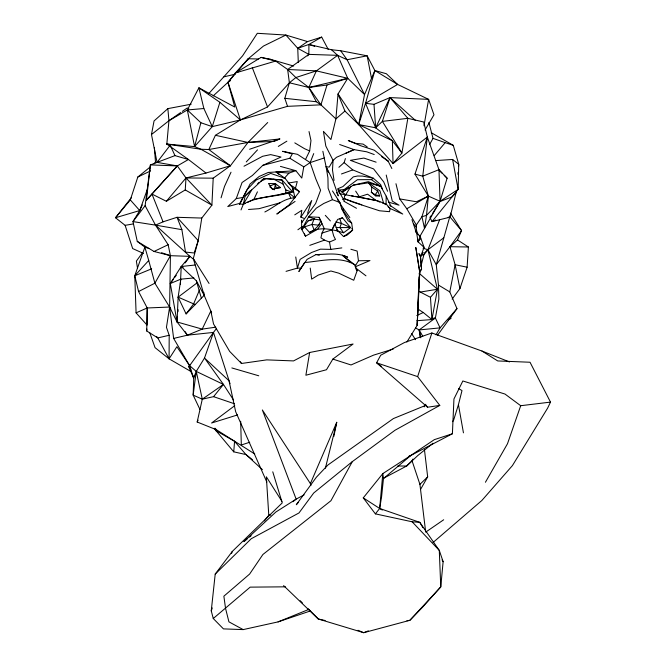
<?xml version="1.0" encoding="UTF-8"?>
<svg xmlns="http://www.w3.org/2000/svg" width="666" height="666" viewBox="0 0 666 666"><rect width="100%" height="100%" fill="white"/><g stroke="black" fill="none" stroke-linecap="round" stroke-linejoin="round"><path stroke-width="1" d="M320.771 220.546L318.831 225.191L311.929 224.459L304.495 226.915L301.765 229.479L308.633 216.783L319.089 217.316L321.903 223.476L317.441 229.32L305.486 236.197L301.765 229.479L301.54 220.13L302.073 222.086M191.275 371.695L169.081 358.832L169.189 335.273L166.45 327.322L169.63 307.043L170.413 255.686L168.148 244.722L155.511 225.125L145.13 205.677L150.408 164.902L174.967 155.611L188.445 159.499L206.002 173.035L230.411 165.767L247.977 142.449L267.715 122.527M148.818 248.46L144.888 247.144L148.726 260.489L134.773 275.757L138.578 291.541L147.211 307.975L147.103 325.141L136.08 312.845L134.773 275.757L144.888 247.144L137.263 241.392L132.967 221.587L139.735 210.556L142.283 204.937M307.617 55.911L308.833 54.379L308.916 44.456L321.67 37.096L328.221 49.384M233.583 400.091L223.451 384.44L196.254 371.403L189.619 365.676L176.89 346.72L169.081 358.832L157.8 337.92L146.72 330.985L147.211 307.975L169.63 307.043L170.737 308.799M386.03 204.753L386.205 196.187L380.744 186.388L371.42 179.629L357.392 179.712L344.114 189.594L341.999 191.808M193.806 375.982L193.157 395.129L199.95 409.457M180.378 284.257L181.235 266.5L189.893 256.352L155.511 225.125L132.967 221.587L145.13 205.677M417.857 307.825L417.182 325.341L406.909 341.991M417.932 305.761L418.448 292.357M418.564 289.269L419.047 276.898M193.914 277.947L180.836 279.162L178.122 297.144L177.048 321.969L187.379 335.189L213.478 332.417L216.517 328.471M283.608 585.597L318.273 618.989L363.686 632.7L409.881 620.304L422.386 607.417L440.767 586.904L443.123 561.688L439.285 550.399L419.771 522.335L412.129 521.786L375.383 513.869L363.261 497.877L382.808 473.601L410.914 455.402L452.397 433.766L453.946 398.984L462.853 380.977L504.986 394.047L520.704 405.711L550.499 402.106L530.028 362.246L497.743 360.947L481.943 351.032L431.884 332.983L404.462 342.532L380.694 355.236L376.598 362.804L427.564 407.226L439.793 405.411L417.632 376.623L376.598 362.804L381.593 366.45M191.184 104.204L167.857 108.633L168.939 120.713L166.825 144.064L200.949 149.259L208.824 149.525L230.411 165.767L213.212 178.163L211.896 205.153L201.781 218.057L198.21 240.626L193.306 258.55L204.171 295.329L211.646 312.912M419.771 272.452L417.182 325.341L419.547 270.871L415.825 247.594L419.547 270.871L421.561 269.214L420.379 255.344L418.881 253.638L420.537 256.901L423.16 252.489M230.411 165.767L200.949 149.259L194.564 146.595L166.825 144.064L188.445 159.499L177.314 165.926L150.408 164.902L146.42 200.175L151.973 194.072L166.383 201.274L185.248 189.935L185.997 177.964L177.314 165.926L157.051 162.371L151.473 134.54L154.054 120.946L167.857 108.633M371.753 187.121L371.437 192.199L375.666 196.054L379.695 195.904L377.722 191.05L371.753 187.121L368.523 182.809L353.288 185.14L342.282 192.208M452.114 299.101L459.923 288.611L467.124 267.199L468.389 246.994L457.492 239.935L449.966 246.695L436.255 264.685L438.478 285.081L438.877 299.084L435.373 318.015L440.068 327.872L436.014 334.84M146.72 330.985L146.845 329.037M450.249 215.076L436.255 264.685L427.955 249.742L423.035 248.218M252.414 459.698L245.979 454.578L233.749 451.831L234.565 441.292L216.059 430.711L214.094 428.296M457.492 239.935L461.571 230.619L450.099 217.124L456.593 190.401M457.908 174.342L458.075 172.328M458.566 166.309L458.732 164.302L453.271 145.346L431.235 132.692M177.506 316.866L177.048 321.969L202.206 329.121L215.792 327.164M177.955 311.771L178.13 309.74M343.09 210.414L343.273 208.441L337.52 199.584M208.633 93.773L242.599 55.819L257.326 33.3L285.872 35.048L297.744 48.293L308.916 44.456L331.477 49.734L337.637 55.345L347.735 78.297L338.02 93.973L344.913 111.047L358.683 124.567L375.666 127.789L382.376 121.387L407.842 118.323L423.751 122.011L427.322 137.079L422.76 176.182L428.363 196.095L426.515 215.384L424.508 228.421L420.055 236.097M382.359 510.048L379.67 508.474L382.808 473.601L383.466 478.579L381.593 496.686L379.67 508.474L375.383 513.869M310.323 610.98L278.072 621.886L243.182 629.603L223.451 628.887L213.262 618.514L211.255 610.864L215.21 574.092L232.276 551.456L282.251 502.888L272.769 471.819M301.773 222.594L315.642 203.48L320.596 190.276L315.759 178.796L310.165 162.604L305.469 159.565L309.665 150.957L310.972 140.543L309.016 131.56M303.746 218.273L300.874 217.141L301.815 210.314L294.747 214.86M309.64 352.497L305.885 375.233L326.473 369.747L332.858 359.107L353.08 344.014L309.64 352.497L293.54 360.914L266.758 359.873L241.483 363.478L229.653 351.39L213.528 323.934L210.831 311.055L202.206 329.121L187.379 335.189L173.643 338.42L169.63 307.043L154.887 283.192L148.726 260.489M423.992 125.749L428.621 99.367L397.627 84.432L374.858 70.546L367.149 55.811L340.659 50.733L331.477 49.734M322.86 151.282L324.234 157.95L310.165 162.604L303.779 166.833L301.781 178.072L295.846 170.696L280.428 166.383M416.908 320.704L431.934 319.563L437.454 289.244L427.955 249.742L439.577 219.872M374.858 70.546L365.542 103.305L375.666 127.789L392.366 140.717L393.065 163.595L401.914 153.047L392.366 140.717L358.683 124.567L364.535 94.564L374.858 70.546L386.355 73.735L397.627 84.432L365.542 103.305L358.683 124.567L393.065 163.595L427.322 137.079L438.961 169.663L440.068 201.29L424.508 228.421L421.944 216.716L428.363 196.095L414.968 174.117L427.322 137.079L427.514 139.069M437.454 335.348L456.984 308.641L449.8 291.908L455.111 264.735L449.966 246.695L461.571 230.619L450.399 213.037M274.226 189.893L275.491 183.699L268.473 183.5L272.361 189.244L280.411 187.596L275.491 183.699L269.963 186.08M333.866 436.38L336.738 422.311L310.389 483.599L310.922 485.472M250.641 190.434L245.146 195.937L243.373 204.162L241.017 209.932M254.77 453.987L216.392 429.737L197.178 422.011L202.289 399.175L196.254 371.403L204.512 358.033L213.478 332.417L230.02 383.691M319.089 217.316L324.209 228.496L321.994 233.075L320.92 237.837L324.533 240.118L329.504 242.066L335.473 239.469L333.674 235.947L332.034 229.862L334.357 224.625M325.374 468.256L336.738 422.311M452.63 421.686L453.679 419.971L458.433 404.653L462.004 390.576L458.566 388.528M420.895 266.375L423.909 254.712L427.955 249.742L443.756 237.804M194.564 146.595L187.337 109.965L198.893 87.82L219.888 102.298L212.263 126.632L194.564 146.595L200.882 122.744L187.337 109.965L168.939 120.713L151.473 134.54M295.055 201.44L276.815 214.044L289.027 204.986L299.534 191.658L295.463 188.187L297.269 181.568L288.303 183.067M334.049 180.386L332.492 170.021L333.058 160.389L325.807 146.02L323.41 131.36L330.927 139.527L335.905 118.906L320.92 104.837L287.521 106.335L284.823 98.31L289.377 82.792L287.654 69.48L275.666 61.056L261.089 57.401L235.364 72.969L227.98 82.326L213.187 95.904M221.054 197.844L224.5 186.422L231.019 172.203M432.609 213.353L440.068 201.29L447.119 178.205L438.961 169.663L422.76 176.182L414.968 174.117M284.823 98.31L316.333 101.748L320.92 104.837L327.023 84.998L347.735 78.297L364.535 94.564L347.094 59.749L340.659 50.733M338.894 167.274L344.131 162.604L345.396 158.583M417.632 376.623L431.884 332.983M143.49 253.455L132.659 248.551L125.125 225.333L115.501 217.757L130.311 199.925L137.82 177.023L149.892 167.241M307.584 213.17L311.746 200.491L300.874 217.141M319.33 223.759L318.831 225.191L314.144 229.961L309.59 232.442L304.495 226.915M520.704 405.711L507.475 443.772L485.422 482.251M211.255 610.864L212.287 607.941M231.585 553.404L232.276 551.456M354.886 264.885C339.893 255.553 321.104 261.23 304.612 262.521L298.834 271.512L307.059 259.382L316.075 254.545C326.606 254.47 337.845 252.297 347.669 257.201L342.424 255.311L354.886 264.885L357.109 270.787L353.738 280.261L338.736 273.16L330.885 270.995L318.298 275.066L311.671 279.137L310.239 268.098M131.518 197.469L115.501 217.757L139.735 210.556L147.352 189.352M279.329 174.584L276.132 171.961L288.936 173.118L295.846 170.696L268.231 172.477L259.224 176.448L250.058 184.007L240.301 203.23L227.789 206.56L236.247 198.61L242.066 182.517L252.381 175.483L262.754 165.393L281.002 157.018L270.654 154.612L262.67 156.269L244.006 166.217M420.537 256.901L424.059 247.327L420.146 236.355L415.85 232.076M424.059 247.327L418.065 241.825L420.146 236.355M310.165 162.604L313.719 153.596M314.244 218.664L311.929 224.459L314.144 229.961M189.652 364.702L188.794 366.583L193.573 378.005L196.254 371.403L193.157 395.129L202.289 399.175L213.553 396.661L234.499 403.787M199.5 289.943L193.615 303.904L186.097 313.919L178.122 297.144L197.66 282.434M247.452 60.581L248.268 58.733L263.436 46.079L285.872 35.048L307.559 41.583L321.67 37.096M316.333 101.748L308.841 87.479L316.383 70.871L337.637 55.345L347.094 59.749L367.149 55.811L371.453 78.172M215.409 135.29L208.824 149.525L247.977 142.449L279.795 138.944L274.017 141.458L247.977 142.449L215.409 135.29L240.434 119.913L267.541 106.935L289.377 82.792L295.846 77.539L316.383 70.871L347.735 78.297L308.841 87.479L289.377 82.792M247.694 202.331L253.954 199.226L257.434 191.841M550.499 402.106L547.569 408.225L512.412 465.601L481.851 500.491L433.042 542.499M197.178 422.011L198.068 420.213M419.164 273.809L421.561 269.214L420.379 255.344M245.105 203.43L243.373 204.162L239.419 204.104L246.944 189.785L256.194 180.028L270.704 173.41L285.056 178.321L292.599 187.837L299.534 191.658M383.666 478.188L406.635 466.033L412.046 460.789L412.978 459.024M439.793 405.411L395.055 430.219L352.297 461.638L330.952 500.715L262.895 554.495L249.617 574.067L223.868 596.195L225.558 608.449L228.921 621.844L243.182 629.603M429.495 144.68L433.017 138.37L428.904 122.486M420.496 489.527L427.664 476.881L424.45 449.642M262.754 165.393L289.843 158.233L292.307 153.946L282.584 151.307L297.486 154.337L305.469 159.565M425.058 129.987L433.974 114.793L428.621 99.367L390.01 97.602L373.992 104.337L365.542 103.305M355.028 266.3L358.45 260.756L357.134 251.057L350.89 249.25M430.477 216.8L431.543 215.076M345.504 195.096L350.849 186.488M251.69 189.985L243.373 204.162C258.45 195.654 277.247 197.361 293.573 191.492L294.921 197.769C283.516 198.218 274.583 207.118 264.843 211.979M424.167 406.876L425.824 404.245M154.204 163.811L155.336 162.113M371.212 192.324L375.258 194.705L377.722 191.05M416.416 227.056L416.317 225.033L421.944 216.716L426.515 215.384L440.068 201.29L458.15 189.369L458.732 164.302L452.605 159.465L435.664 160.581M193.573 378.005L189.619 365.676L213.478 332.417M173.277 279.404L170.313 283.516L177.048 321.969L169.63 307.043M174.467 277.755L176.249 275.283M185.148 262.937L189.893 256.352L193.823 259.482M142.466 252.772L136.38 261.08L137.504 268.157M301.765 229.479L308.175 220.821L311.646 219.589M157.051 162.371L170.205 145.18M264.419 520.904L268.781 515.251L266.342 476.814L281.959 501.373M417.341 240.018L418.065 241.825L420.696 238.495M429.886 217.141L432.009 221.636L458.15 189.369L452.605 159.465M213.553 396.661L223.451 384.44L204.512 358.033L229.012 380.752L235.656 411.671L266.8 482.017M166.383 201.274L185.997 177.964L206.002 173.035M434.207 155.628L445.188 142.649L453.271 145.346M235.423 73.676L227.98 82.326L234.773 107.051L198.893 87.82L203.871 108.516L212.263 126.632L240.434 119.913L287.521 106.335M237.446 71.32L248.268 58.733L258.358 59.008M433.341 318.256L435.373 318.015L431.934 319.563L430.461 297.311L437.454 289.244L419.438 273.51M456.984 308.641L440.068 327.872L419.172 329.936L415.576 327.997M298.36 502.414L296.303 504.728L316.4 477.189L327.947 464.976L393.406 418.564L425.99 405.253L427.564 407.226M284.107 178.513L288.936 173.118M146.42 200.175L177.314 165.926L151.973 194.072L163.053 221.828L177.023 217.299L201.781 218.057M275.666 61.056L235.364 72.969L248.268 58.733M246.27 161.93L257.501 149.867M186.097 313.919L204.171 295.329L203.771 292.249M188.769 108.533L187.337 109.965L203.871 108.516M239.419 204.104L240.301 203.23M456.426 192.407L451.856 196.97L439.493 201.731M215.21 574.092L251.265 538.719L298.967 512.962L313.703 493.007L352.297 461.638M425.616 531.518L419.921 484.357L427.664 476.881M424.225 253.271L427.955 249.742M257.742 183.616L259.182 182.259M245.146 195.937L264.186 178.371L282.068 179.978L292.74 192.066M344.913 111.047L335.905 118.906L338.02 93.973L358.683 124.567M383.466 478.579L410.914 455.402L434.324 439.652L452.397 433.766M371.42 179.629L373.185 178.147L380.644 184.599L382.384 188.911M213.262 618.514L250.166 587.137L285.439 586.829M247.119 538.994L243.906 541.608L275.866 512.012L296.145 499.125L304.137 494.863M249.534 537.029L251.14 535.722M292.932 501.739L296.145 499.125L262.354 409.956L310.389 483.599M433 443.223L417.79 455.544L406.635 466.033L397.719 465.992M261.33 180.511L264.186 178.371M309.59 232.442C320.221 225.957 332.575 229.504 343.598 232.784L350.524 227.589L342.49 217.774L337.654 219.422L332.034 229.862L321.994 233.075M234.748 405.677L211.58 423.018L237.587 414.918M342.69 199.642L344.097 198.601L345.038 194.272L340.517 190.867L338.278 190.076L337.654 188.803L342.923 186.58L353.338 176.873L357.6 176.007L362.687 176.099L373.185 178.147L352.755 169.897L344.131 162.604M435.373 318.015L419.172 329.936L420.146 337.046M336.705 229.678L343.614 236.596L352.639 230.136L351.673 223.043L342.174 209.124M320.92 104.837L308.841 87.479L295.846 77.539L287.654 69.48L308.833 54.379L337.637 55.345M297.893 229.753L302.397 226.54M342.249 192.116L348.892 187.396M168.939 120.713L180.653 112.554M182.326 111.389L187.346 107.9M202.289 399.175L223.451 384.44M230.478 80.603L227.98 82.326L240.434 119.913L219.888 102.298M425.699 532.134L443.681 519.771M298.301 62.404L297.744 48.293L307.559 41.583M278.296 146.42L286.88 141.167M395.962 183.724L399.708 198.909L406.801 208.758L428.363 196.095L440.068 201.29M448.11 319.888L450.832 318.406L450.607 316.367M448.992 319.372L450.832 318.406M138.578 291.541L154.887 283.192L170.413 255.686L189.893 256.352M137.82 177.023L150.583 170.904M137.263 241.392L154.029 251.465L168.148 244.722M416.791 315.559L423.243 312.496L431.934 319.563M428.363 196.095L416.416 201.756L399.708 198.909M342.49 217.774L339.926 218.981L341.4 223.418L339.893 227.522L343.598 232.784M343.614 236.596L347.444 234.873L352.639 230.136L351.881 228.413M345.562 153.413L354.046 149.625L366.725 151.806L374.217 154.537M432.933 221.229L435.706 219.996M260.814 181.177L266.3 178.763L282.068 179.978L283.075 184.082L285.781 189.893L285.872 193.348L253.954 199.226M136.08 312.845L147.211 307.975M163.053 221.828L155.511 225.125L181.885 229.67L185.514 252.073L194.206 252.988L198.21 240.626L177.023 217.299L181.885 229.67M351.673 223.043L348.043 220.779L341.691 208.816L339.935 202.522L332.459 199.692L323.768 203.471L316.325 208.133L308.633 216.783L314.777 219.156L320.296 220.038M355.444 266.716L369.963 260.572L358.45 260.756M180.836 279.162L170.313 283.516L181.235 266.5L195.146 265.01M134.773 275.757L151.64 268.823M278.072 621.886L308.882 609.373M408.999 456.168L410.914 455.402M368.356 630.86L363.686 632.7L358.042 630.302M235.364 72.969L238.212 71.861M279.795 138.944L249.617 149.259M341.467 173.976L352.755 169.897M309.807 245.346L324.533 240.118M249.725 442.249L241.317 444.996L240.676 421.245M280.061 202.789L259.066 208.683L248.51 209.49M393.223 349.059L373.601 355.128L351.032 364.96L332.858 359.107M286.047 271.345L297.411 268.107L301.199 268.198M382.85 203.421L383.599 203.23L385.214 204.246M308.175 220.821L314.777 219.156M432.009 221.636L450.099 217.124L448.143 217.291M280.719 194.347L287.287 192.757L290.343 192.79M223.942 76.831L235.056 74.234M169.189 335.273L157.8 337.92L156.543 336.413M353.288 185.14L368.331 181.668L380.744 186.388L368.523 182.809L379.97 190.859L383.599 203.23M420.163 255.569L423.909 254.712M236.247 198.61L243.09 197.436M125.125 225.333L133.217 223.942M420.404 292.058L437.454 289.244M406.909 620.745L409.881 620.304L440.767 586.904L439.285 550.399L412.129 521.786M308.841 87.479L327.023 84.998M295.754 256.984L297.411 268.107L300.108 259.374L311.522 252.506L320.488 249.159L330.827 249.4L341.825 247.894M268.781 515.251L270.829 515.009M280.411 187.596L276.082 188.037L275.491 183.699M339.518 193.739L338.278 190.076L344.114 189.594M336.005 227.539L350.524 227.589L341.4 223.418L335.814 221.878M213.212 178.163L185.997 177.964L211.896 205.153L185.248 189.935M449.966 246.695L468.389 246.994M268.448 59.274L270.471 59.324L293.664 66.051M287.654 69.48L316.383 70.871M340.443 193.823L377.78 200.774L386.397 204.246L390.093 208.525L402.739 214.061L389.652 205.128M324.234 157.95L326.115 166.766L329.229 167.083L333.058 160.389L336.497 157.293L354.046 149.625L339.652 144.514M351.44 195.837L353.413 196.079M355.394 196.328L376.19 200.541L379.995 202.189M261.089 57.401L270.471 59.324M467.124 267.199L455.111 264.735L459.923 288.611M325.158 620.521L318.273 618.989L308.158 608.749M316.075 254.545L319.272 255.344M154.029 251.465L170.413 255.686L161.58 252.73M375.258 194.705L379.695 195.904M388.486 202.123L399.051 205.195L392.291 201.115L386.23 175.041M353.546 202.306L379.512 210.781L389.535 211.68L390.093 208.525L388.062 206.643M231.86 367.94L258.758 375.791M166.825 144.064L168.515 144.622M308.916 44.456L314.702 46.362M376.132 162.179L363.877 158.067L350.391 160.339L373.601 168.923L383.724 181.935L387.587 191.242M200.882 122.744L212.263 126.632M433.017 138.37L445.188 142.649M361.821 204.853L344.097 198.601L352.622 202.023M481.943 351.032L509.498 361.946M285.781 189.893L291.5 192.091M195.388 304.637L178.122 297.144M183.133 267.332L181.235 266.5L196.353 280.786L204.171 295.329M309.665 150.957L304.57 148.709L294.788 142.874M418.922 291.35L430.461 297.311M273.701 179.146L283.075 184.082M297.744 48.293L308.833 54.379M386.28 160.065L388.078 161.047L391.849 168.523M343.798 201.182L356.485 208.283M438.478 285.081L449.8 291.908M289.843 158.233L303.779 166.833M363.261 497.877L379.67 508.474L419.771 522.335L422.96 527.705M417.582 308.833L423.243 312.496M295.463 188.187L290.143 184.715L288.128 182.651M269.913 187.046L273.36 189.327M367.232 146.92L363.07 144.089L355.769 143.365L348.26 140.526L360.672 145.737L374.4 150.241L388.078 161.047L381.41 156.527M276.132 171.961L285.056 178.321M415.318 230.902L416.866 232.018L418.198 234.79M376.19 200.541L367.599 194.197L359.349 196.82L355.661 191.125M217.707 431.926L216.059 430.711L233.749 451.831M355.353 267.724L365.967 275.824M294.921 197.769L288.378 192.632L290.676 198.01M169.081 358.832L155.045 347.635L149.867 332.967M342.424 255.311L350.266 262.088M415.234 120.23L390.01 97.602L375.666 127.789L373.992 104.337M262.429 469.663L245.979 454.578L234.565 441.292M438.403 169.589L442.033 173.185M444.214 175.333L447.119 178.205M300.208 600.707L302.372 602.905M325.308 215.343L330.386 220.896M130.311 199.925L139.735 210.556M413.478 223.951L416.075 226.898L416.866 232.018M215.051 428.221L216.392 429.737M343.273 208.441L349.817 217.541M356.085 269.314L357.109 270.787M240.351 361.738L241.483 363.478M411.663 333.691L415.551 339.693M332.476 190.951L339.935 202.522M193.306 258.55L209.057 283.45M185.156 331.668L187.379 335.189M188.794 366.583L190.859 370.055M442.066 559.898L443.123 561.688M406.801 208.758L416.317 225.033M173.643 338.42L189.619 365.676M422.76 336.238L419.172 329.936L420.812 337.804M338.278 190.076L344.289 200.916M336.538 192.424L338.336 195.879L332.975 180.419L326.115 166.766L327.938 177.897L328.113 188.245L332.459 199.692M304.337 233.783L305.486 236.197M386.205 196.187L391 206.402M170.596 146.045L174.967 155.611M334.74 223.759L337.812 231.102M326.115 166.766L328.421 172.411M252.264 67.574L267.541 106.935M411.971 219.647L416.841 234.091L418.065 241.825M412.046 460.789L419.921 484.357M196.353 280.786L201.44 298.493M293.573 191.492L292.599 187.837L293.24 191.825M329.504 242.066L330.827 249.4M458.433 404.653L463.453 432.85M154.395 147.602L155.536 162.679M407.842 118.323L401.914 153.047L382.376 121.387L390.01 97.602L407.842 118.323"/></g></svg>
